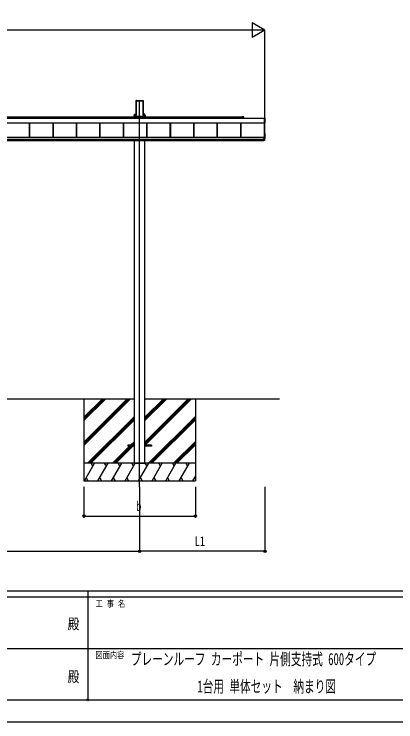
# Model space of a CAD drawing. Units: millimetres, scale not verified. Extents: x -10512 to 10512, y -7425 to 7425.
# Drawn here: x -640 to 2614, y -7425 to -1397 of the extents above; entities that cross this region are included whole.
import ezdxf
from ezdxf.enums import TextEntityAlignment as Align

# ---------------------------------------------------------------- set-up
doc = ezdxf.new("R2010")
doc.units = ezdxf.units.MM
doc.header["$LTSCALE"] = 30
doc.header["$PDMODE"] = 32
doc.header["$PDSIZE"] = 15
for name, color, linetype in [('0-2_USER1', 3, 'Continuous'), ('0-3_YKK_12', 2, 'Continuous'), ('0-4_YKK_A1', 4, 'Continuous'), ('0-5_YKK_D', 6, 'Continuous'), ('0-6_YKK_ZWAK', 7, 'Continuous')]:
    doc.layers.add(name, color=color, linetype=linetype)
doc.styles.add('ＭＳ ゴシック', font='')
doc.styles.get('ＭＳ ゴシック').set_extended_font_data('MS Gothic')

msp = doc.modelspace()

# ---------------------------------------------------------------- linework, layer by layer
at = {"layer": '0-3_YKK_12'}
msp.add_line((429.58, -5422.5), (429.58, -2133.91), dxfattribs=at)
at = {"layer": '0-4_YKK_A1'}
for p, q in [((398.33, -2139.26), (398.33, -2255.93)), ((398.69, -2133.41), (398.35, -2138.91)), ((399.13, -2133.88), (398.69, -2133.41)), ((399.19, -2132.94), (401.23, -2132.94)), ((399.19, -2132.94), (399.63, -2133.41)), ((399.21, -2249.88), (399.21, -2134.76)), ((399.71, -2134.44), (399.71, -2249.56)), ((401.54, -2133.27), (401.23, -2132.94)), ((401.54, -2133.27), (457.62, -2133.27)), ((402.08, -2136.41), (457.08, -2136.41)), ((402.08, -2257.77), (402.08, -2136.41)), ((457.62, -2133.27), (457.93, -2132.94)), ((457.93, -2132.94), (459.97, -2132.94)), ((459.46, -2249.56), (459.46, -2134.44)), ((459.53, -2133.41), (459.97, -2132.94)), ((459.95, -2134.76), (459.95, -2249.88)), ((460.47, -2133.41), (460.03, -2133.88)), ((460.47, -2133.41), (460.82, -2138.91)), ((460.83, -2139.26), (460.83, -2255.93)), ((-3505.92, -2282.83), (1491.08, -2282.83)), ((-3330.42, -2272.86), (1301.83, -2272.86)), ((381.71, -2266.68), (381.71, -2267.18)), ((381.71, -2267.18), (382.18, -2267.18)), ((382.18, -2266.68), (382.18, -2259.8)), ((384.17, -2266.68), (382.18, -2266.68)), ((382.18, -2266.68), (382.18, -2267.18)), ((384.17, -2267.18), (382.18, -2267.18)), ((382.21, -2258.84), (397.22, -2258.84)), ((384.17, -2259.89), (384.17, -2266.68)), ((397.75, -2259.89), (384.17, -2259.89)), ((384.17, -2266.68), (474.99, -2266.68)), ((384.17, -2267.18), (474.99, -2267.18)), ((384.18, -2266.68), (384.18, -2267.18)), ((384.38, -2249.5), (398.33, -2249.5)), ((384.38, -2258.84), (384.38, -2249.5)), ((384.38, -2272.86), (384.38, -2267.18)), ((384.58, -2267.18), (384.58, -2272.86)), ((385.58, -2266.84), (473.58, -2266.84)), ((398.32, -2256.29), (398.22, -2257.9)), ((398.74, -2258.45), (399.12, -2252.36)), ((399.62, -2252.39), (399.24, -2258.48)), ((459.92, -2258.48), (459.55, -2252.39)), ((460.04, -2252.36), (460.42, -2258.45)), ((474.78, -2249.5), (460.83, -2249.5)), ((460.85, -2256.29), (460.95, -2257.9)), ((461.42, -2259.39), (474.99, -2259.39)), ((474.99, -2259.89), (461.42, -2259.89)), ((461.94, -2258.84), (476.95, -2258.84)), ((474.58, -2267.18), (474.58, -2272.86)), ((474.78, -2258.84), (474.78, -2249.5)), ((474.78, -2272.86), (474.78, -2267.18)), ((474.99, -2259.39), (474.99, -2259.89)), ((474.99, -2266.68), (474.99, -2259.89)), ((476.99, -2266.68), (474.99, -2266.68)), ((474.99, -2266.68), (474.99, -2267.18)), ((476.99, -2267.18), (474.99, -2267.18)), ((476.99, -2259.8), (476.99, -2266.68)), ((476.99, -2266.68), (476.99, -2267.18)), ((477.45, -2267.18), (476.99, -2267.18)), ((477.45, -2266.68), (477.45, -2267.18)), ((1307.12, -2270.36), (1301.83, -2270.36)), ((1301.83, -2272.86), (1315.28, -2272.86)), ((1315.58, -2270.36), (1308.04, -2270.36)), ((1315.58, -2273.16), (1315.58, -2282.83)), ((1318.08, -2282.83), (1318.08, -2272.86)), ((1499.08, -2323.27), (1499.08, -2282.25)), ((-3505.92, -2322.77), (1491.08, -2322.77)), ((-3505.92, -2323.01), (1491.08, -2323.01)), ((-508.92, -2445.2), (-508.92, -2323.01)), ((-508.92, -2445.2), (-508.92, -2323.01)), ((-506.32, -2445.2), (-506.32, -2323.01)), ((-506.32, -2445.2), (-506.32, -2323.01)), ((-505.92, -2445.2), (-505.92, -2323.01)), ((-308.92, -2445.2), (-308.92, -2323.01)), ((-306.32, -2445.2), (-306.32, -2323.01)), ((-305.92, -2445.2), (-305.92, -2323.01)), ((-108.92, -2445.2), (-108.92, -2323.01)), ((-106.32, -2445.2), (-106.32, -2323.01)), ((-105.92, -2445.2), (-105.92, -2323.01)), ((91.08, -2445.2), (91.08, -2323.01)), ((93.68, -2445.2), (93.68, -2323.01)), ((94.08, -2445.2), (94.08, -2323.01)), ((291.08, -2445.2), (291.08, -2323.01)), ((293.68, -2445.2), (293.68, -2323.01)), ((294.08, -2445.2), (294.08, -2323.01)), ((491.08, -2445.2), (491.08, -2323.01)), ((493.68, -2445.2), (493.68, -2323.01)), ((494.08, -2445.2), (494.08, -2323.01)), ((691.08, -2445.2), (691.08, -2323.01)), ((693.68, -2445.2), (693.68, -2323.01)), ((694.08, -2445.2), (694.08, -2323.01)), ((891.08, -2445.2), (891.08, -2323.01)), ((893.68, -2445.2), (893.68, -2323.01)), ((894.08, -2445.2), (894.08, -2323.01)), ((1091.08, -2445.2), (1091.08, -2323.01)), ((1093.68, -2445.2), (1093.68, -2323.01)), ((1094.08, -2445.2), (1094.08, -2323.01)), ((1291.08, -2445.2), (1291.08, -2323.01)), ((1293.68, -2445.2), (1293.68, -2323.01)), ((1294.08, -2445.2), (1294.08, -2323.01)), ((1491.08, -2324.04), (1491.08, -2324.54)), ((1491.08, -2324.54), (1498.61, -2324.08)), ((1492.58, -2472.47), (1492.58, -2324.45)), ((1497.58, -2454.44), (1497.58, -2324.14)), ((-3503.92, -2445.2), (1489.08, -2445.2)), ((-3503.92, -2447.21), (1489.08, -2447.21)), ((-3503.92, -2449.01), (1489.08, -2449.01)), ((-3503.92, -2449.01), (1489.08, -2449.01)), ((-3503.92, -2465.98), (1489.08, -2465.98)), ((1492.58, -2444.94), (1489.08, -2444.94)), ((1492.58, -2467.38), (1489.08, -2467.38)), ((1497.58, -2454.44), (1492.58, -2454.44)), ((1492.58, -2455.99), (1498.61, -2455.63)), ((1498.61, -2413.3), (1497.58, -2413.23)), ((1499.08, -2454.82), (1499.08, -2413.79)), ((-3503.92, -2472.47), (1489.08, -2472.47)), ((384.38, -5222.5), (384.38, -2472.47)), ((474.78, -5222.5), (474.78, -2472.47)), ((1492.58, -2474), (1489.08, -2474)), ((-2399.22, -4672.5), (384.38, -4672.5)), ((-45.42, -4672.5), (-45.42, -5372.5)), ((-45.42, -5041.68), (323.76, -4672.5)), ((-45.42, -5055.82), (337.9, -4672.5)), ((-45.42, -5069.96), (352.05, -4672.5)), ((-45.42, -4857.83), (139.91, -4672.5)), ((-45.42, -4843.69), (125.77, -4672.5)), ((-45.42, -4829.55), (111.63, -4672.5)), ((474.78, -4672.5), (1621.77, -4672.5)), ((474.78, -5041.98), (844.26, -4672.5)), ((474.78, -5056.12), (858.4, -4672.5)), ((474.78, -4858.13), (660.41, -4672.5)), ((474.78, -4843.99), (646.27, -4672.5)), ((474.78, -4829.85), (632.13, -4672.5)), ((477.04, -5068), (872.55, -4672.5)), ((904.58, -4672.5), (904.58, -5372.5)), ((-14.11, -5222.5), (384.38, -4824.01)), ((0.03, -5222.5), (384.38, -4838.15)), ((14.18, -5222.5), (384.38, -4852.3)), ((506.39, -5222.5), (904.58, -4824.31)), ((520.53, -5222.5), (904.58, -4838.45)), ((534.68, -5222.5), (904.58, -4852.6)), ((352.52, -5068), (384.38, -5036.14)), ((366.67, -5068), (384.38, -5050.28)), ((718.52, -5222.5), (904.58, -5036.44)), ((732.67, -5222.5), (904.58, -5050.58)), ((198.02, -5222.5), (343.52, -5077)), ((212.17, -5222.5), (357.67, -5077)), ((226.31, -5222.5), (371.81, -5077)), ((329.38, -5068), (329.38, -5077)), ((384.38, -5068), (329.38, -5068)), ((384.38, -5077), (329.38, -5077)), ((380.81, -5068), (384.38, -5064.43)), ((529.38, -5068), (474.38, -5068)), ((529.38, -5077), (474.38, -5077)), ((529.38, -5068), (529.38, -5077)), ((746.81, -5222.5), (904.58, -5064.73)), ((904.58, -5222.5), (-45.42, -5222.5)), ((-41.14, -5372.5), (45.46, -5222.5)), ((30.46, -5248.48), (15.46, -5222.5)), ((74.33, -5372.5), (160.93, -5222.5)), ((145.93, -5248.48), (130.93, -5222.5)), ((189.8, -5372.5), (276.4, -5222.5)), ((261.4, -5248.48), (246.4, -5222.5)), ((305.27, -5372.5), (391.87, -5222.5)), ((376.87, -5248.48), (361.87, -5222.5)), ((384.38, -5222.5), (474.78, -5222.5)), ((420.74, -5372.5), (507.34, -5222.5)), ((492.34, -5248.48), (477.34, -5222.5)), ((536.21, -5372.5), (622.81, -5222.5)), ((607.81, -5248.48), (592.81, -5222.5)), ((651.68, -5372.5), (738.28, -5222.5)), ((708.28, -5222.5), (723.28, -5248.48)), ((767.15, -5372.5), (853.75, -5222.5)), ((823.75, -5222.5), (838.75, -5248.48)), ((-26.14, -5346.52), (-11.14, -5372.5)), ((89.33, -5346.52), (104.33, -5372.5)), ((204.8, -5346.52), (219.8, -5372.5)), ((320.27, -5346.52), (335.27, -5372.5)), ((435.74, -5346.52), (450.74, -5372.5)), ((551.21, -5346.52), (566.21, -5372.5)), ((666.68, -5346.52), (681.68, -5372.5)), ((782.15, -5346.52), (797.15, -5372.5)), ((882.62, -5372.5), (904.58, -5334.46)), ((897.62, -5346.52), (904.58, -5358.58)), ((-45.42, -5372.5), (904.58, -5372.5))]:
    msp.add_line(p, q, dxfattribs=at)
for points in [[(381.71, -2259.33), (381.71, -2266.68), (382.18, -2266.68)], [(384.17, -2259.89), (384.17, -2259.39), (397.75, -2259.39)], [(477.45, -2259.33), (477.45, -2266.68), (476.99, -2266.68)], [(1498.61, -2281.75), (1491.08, -2281.29), (1491.08, -2281.79), (1491.08, -2324.04)], [(1489.08, -2444.94), (1489.08, -2467.38), (1489.08, -2474)], [(1489.58, -2444.94), (1489.58, -2467.38), (1489.58, -2474)], [(1492.58, -2444.94), (1492.58, -2467.38), (1492.58, -2474)]]:
    msp.add_lwpolyline(points, dxfattribs=at)
for centre, radius, start, end in [((382.68, -2259.8), 0.501, 90.24971, 179.75029), ((476.49, -2259.8), 0.501, 0.24971, 89.75029), ((1301.83, -2271.61), 1.25, 90, 270), ((1307.12, -2270.56), 0.2, 23.57818, 90), ((1307.58, -2270.36), 0.3, 203.57818, 336.42182), ((1308.04, -2270.56), 0.2, 90, 156.42182), ((1315.28, -2273.16), 0.3, 0, 90), ((1315.58, -2272.86), 2.5, 0, 90), ((1498.59, -2282.25), 0.497, 0.05228, 86.83056), ((1498.21, -2323.31), 0.873, 297.46207, 2.25858), ((1498.21, -2454.85), 0.873, 297.46207, 2.25858), ((1498.59, -2413.79), 0.497, 0.05228, 86.83056)]:
    msp.add_arc(centre, radius, start, end, dxfattribs=at)
for centre, major_axis, ratio, start_param, end_param in [((398.38, -2138.91), (0.031, 0.5), 0.061627, 1.5746234, 2.3600215), ((399.19, -2133.45), (0.346, -0.364), 0.996462, 2.3838095, 3.8892836), ((398.91, -2136.91), (0.22, 3.04), 0.070684, 5.5043854, 6.2286971), ((399.4, -2136.94), (0.22, 3.54), 0.060877, 5.5025319, 6.2268436), ((459.76, -2136.94), (-0.22, 3.54), 0.060877, 0.0563417, 0.7806534), ((460.26, -2136.91), (-0.22, 3.04), 0.070684, 0.0544883, 0.7787999), ((459.97, -2133.45), (-0.346, -0.364), 0.996462, 2.3939017, 3.8993758), ((460.79, -2138.91), (-0.031, 0.5), 0.061627, 3.9231638, 4.7085619), ((382.21, -2259.34), (0.355, -0.355), 0.99628, 2.358058, 3.9251274), ((384.17, -2259.8), (2, 0), 0.045872, 3.2026792, 4.712389), ((384.17, -2259.3), (1.5, 0), 0.061163, 3.2026792, 4.712389), ((397.22, -2257.83), (0.691, -0.728), 0.996462, 5.5254021, 7.0308762), ((397.74, -2258.38), (-0.693, 0.73), 0.992955, 2.3838095, 3.8892836), ((397.74, -2258.38), (1.04, -1.09), 0.996462, 5.5254021, 7.0308762), ((398.29, -2256.29), (0.031, 0.5), 0.061627, 4.716216, 5.5016142), ((398.91, -2252.36), (0.22, 3.5), 0.061627, 4.716216, 5.5016142), ((399.4, -2252.39), (0.22, 4), 0.053972, 4.7153191, 5.5007173), ((459.76, -2252.39), (-0.22, 4), 0.053972, 0.782468, 1.5678662), ((461.42, -2258.38), (-1.04, -1.09), 0.996462, 5.5354944, 7.0409685), ((460.26, -2252.36), (-0.22, 3.5), 0.061627, 0.7815711, 1.5669693), ((461.42, -2258.38), (0.693, 0.73), 0.992955, 2.3939017, 3.8993758), ((460.88, -2256.29), (-0.031, 0.5), 0.061627, 0.7815711, 1.5669693), ((461.94, -2257.83), (-0.691, -0.728), 0.996462, 5.5354944, 7.0409685), ((474.99, -2259.3), (1.5, 0), 0.061163, 4.712389, 6.2220988), ((474.99, -2259.8), (2, 0), 0.045872, 4.712389, 6.2220988), ((476.95, -2259.34), (-0.355, -0.355), 0.99628, 2.358058, 3.9251274)]:
    msp.add_ellipse(centre, major_axis=major_axis, ratio=ratio, start_param=start_param, end_param=end_param, dxfattribs=at)
at = {"layer": '0-5_YKK_D'}
for p, q in [((1497.58, -1533.27), (1389.33, -1470.77)), ((1389.33, -1470.77), (1389.33, -1595.77)), ((1372.58, -1533.27), (-3387.42, -1533.27)), ((1497.58, -1533.27), (1281.08, -1533.27)), ((1497.58, -1533.27), (1389.33, -1595.77)), ((1497.58, -2282.43), (1497.58, -1532.27)), ((-45.42, -5422), (-45.42, -5673.5)), ((429.58, -5423), (429.58, -5973.5)), ((429.58, -5423), (429.58, -5973.5)), ((904.58, -5422), (904.58, -5673.5)), ((1497.58, -5423), (1497.58, -5973.5)), ((-45.42, -5672.5), (904.58, -5672.5)), ((-2444.42, -5972.5), (429.58, -5972.5)), ((1497.58, -5972.5), (429.58, -5972.5))]:
    msp.add_line(p, q, dxfattribs=at)
for centre in [(-45.42, -5672.5), (904.58, -5672.5), (429.58, -5972.5), (429.58, -5972.5), (1497.58, -5972.5)]:
    msp.add_circle(centre, 10.62, dxfattribs=at)
at = {"layer": '0-6_YKK_ZWAK'}
for p, q in [((9737.55, -6312.5), (-9762.45, -6312.5)), ((-12.45, -6312.5), (-12.45, -7237.5)), ((-12.45, -6362.5), (-3262.45, -6362.5)), ((3237.55, -6362.5), (-12.45, -6362.5)), ((-3243.7, -6800), (-12.45, -6800)), ((-12.45, -6800), (3237.55, -6800)), ((-3262.45, -7237.5), (-12.45, -7237.5)), ((-12.45, -7237.5), (3237.55, -7237.5))]:
    msp.add_line(p, q, dxfattribs=at)
msp.add_lwpolyline([(-10512.5, -7425), (10512.5, -7425), (10512.5, 7425), (-10512.5, 7425)], close=True, dxfattribs=at)
msp.add_point((-12.45, -7237.5), dxfattribs=at)

# ---------------------------------------------------------------- texts
at = {"layer": '0-2_USER1', "style": 'ＭＳ ゴシック', "width": 0.65}
for s, p in [('プレーンルーフ カーポート 片側支持式 600タイプ', (354.23, -6972.08)), ('1台用 単体セット\u3000納まり図', (921.65, -7205.42))]:
    msp.add_text(s, height=102.6, dxfattribs=at).set_placement(p, align=Align.BOTTOM_LEFT)
at = {"layer": '0-5_YKK_D', "style": 'ＭＳ ゴシック', "width": 0.8}
for s, p in [('b', (399.58, -5652.5)), ('L1', (897.58, -5952.5))]:
    msp.add_text(s, height=82.48, dxfattribs=at).set_placement(p, align=Align.BOTTOM_LEFT)
at = {"layer": '0-6_YKK_ZWAK', "style": 'ＭＳ ゴシック', "width": 0.8}
for s, height, p in [('工 事 名', 54.99, (53.17, -6462.5)), ('殿', 91.64, (-184.17, -6664.58)), ('図面内容', 54.99, (53.17, -6900)), ('殿', 91.64, (-184.17, -7114.58))]:
    msp.add_text(s, height=height, dxfattribs=at).set_placement(p, align=Align.BOTTOM_LEFT)

doc.saveas('drawing.dxf')
